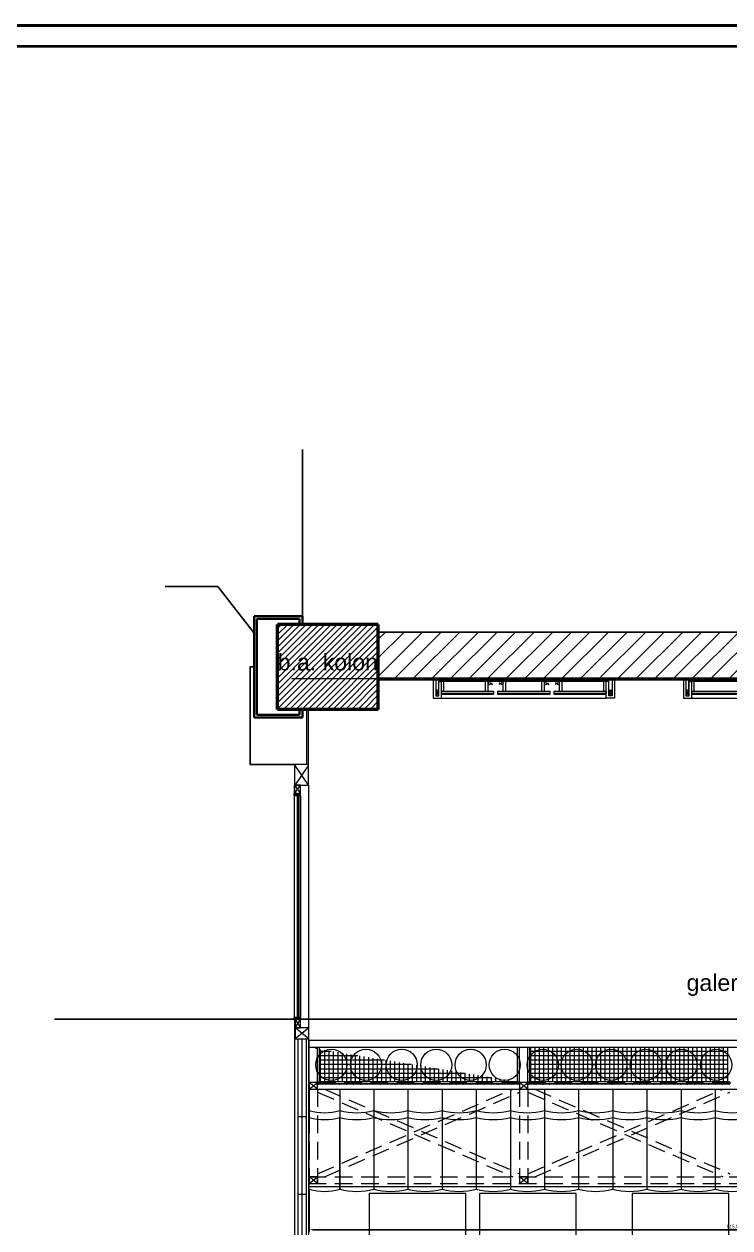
# Model space of a CAD drawing. Header units: millimetres. Extents: x 54215 to 67697, y 23496 to 56611.
# Drawn here: x 64915 to 65427, y 55265 to 56137 of the extents above; entities that cross this region are included whole.
import ezdxf

# ---------------------------------------------------------------- set-up
doc = ezdxf.new("R2010")
doc.units = ezdxf.units.MM
doc.linetypes.add('DASHED', pattern=[19.05, 12.7, -6.35])
for name, color, linetype, lineweight in [('- 0.09', 9, 'Continuous', 9), ('- 0.35', 3, 'Continuous', 35), ('- 0.50', 30, 'Continuous', 50), ('no3_ahsap gorunus arka ince', 53, 'Continuous', 15), ('no3_cam gorunus on', 142, 'Continuous', 15), ('no3_duvar kaplama', 8, 'Continuous', 0), ('no3_kutu profil gorunus', 8, 'Continuous', 0), ('no3_kutuprofil kesit', 74, 'Continuous', 18), ('no3_mobilya aydınlatma', 50, 'Continuous', 13), ('no3_tefriş arka ince', 65, 'Continuous', 13), ('no3_tefriş izdüşüm', 87, 'Continuous', 15), ('t_yazı', 154, 'Continuous', 25)]:
    doc.layers.add(name, color=color, linetype=linetype, lineweight=lineweight)
doc.layers.add('0 rölöve', color=7, linetype='Continuous', true_color=0xf1380e)
for name, color, linetype, lineweight, true_color in [('no3_ahsap kesit on', 7, 'Continuous', 20, 0xfca103), ('no3_alçıpan kesit', 7, 'Continuous', 20, 0xf5003d), ('no3_doğrama kesit', 7, 'Continuous', 18, 0x35355a), ('no3_sandalye masa', 7, 'Continuous', 15, 0x9e0025), ('no3_tefriş ön ince', 7, 'Continuous', 18, 0x8c1aff)]:
    doc.layers.add(name, color=color, linetype=linetype, lineweight=lineweight, true_color=true_color)
doc.styles.get("Standard").update_dxf_attribs({"font": 'arial.ttf'})
doc.dimstyles.new('ISO-25', dxfattribs={"dimtxt": 2.5, "dimasz": 2.5, "dimexe": 1.25, "dimexo": 0.625, "dimtad": 1, "dimtxsty": 'Standard', "dimcen": 2.5, "dimadec": 0, "dimazin": 0, "dimtfac": 1, "dimtmove": 0, "dimatfit": 3, "dimfxl": 1, "dimarcsym": 0})

# ---------------------------------------------------------------- blocks, each defined once
blk = doc.blocks.new('dwfrtklş')
at = {"layer": 'no3_tefriş ön ince'}
for p, q in [((62895, 26537.61), (62895, 26517.21)), ((62917.02, 26537.61), (63510.55, 26537.61)), ((62917.02, 26537.61), (62917.02, 26517.21)), ((62917.02, 26537.61), (62917.02, 26517.21)), ((62941.75, 26537.61), (62941.75, 26517.21)), ((62966.48, 26537.61), (62966.48, 26517.21)), ((62991.21, 26537.61), (62991.21, 26517.21)), ((63015.94, 26537.61), (63015.94, 26517.21)), ((63040.67, 26537.61), (63040.67, 26517.21)), ((63065.4, 26537.61), (63065.4, 26517.21)), ((63090.13, 26537.61), (63090.13, 26517.21)), ((63114.86, 26537.61), (63114.86, 26517.21)), ((63139.59, 26537.61), (63139.59, 26517.21)), ((63164.32, 26537.61), (63164.32, 26517.21)), ((63189.05, 26537.61), (63189.05, 26517.21)), ((63213.78, 26537.61), (63213.78, 26517.21)), ((63238.51, 26537.61), (63238.51, 26517.21)), ((63263.24, 26537.61), (63263.24, 26517.21)), ((63287.97, 26537.61), (63287.97, 26517.21)), ((63312.7, 26537.61), (63312.7, 26517.21)), ((63337.43, 26537.61), (63337.43, 26517.21)), ((63362.16, 26537.61), (63362.16, 26517.21)), ((63386.89, 26537.61), (63386.89, 26517.21)), ((63411.62, 26537.61), (63411.62, 26517.21)), ((63436.35, 26537.61), (63436.35, 26517.21)), ((63461.08, 26537.61), (63461.08, 26517.21)), ((63485.81, 26537.61), (63485.81, 26517.21)), ((63510.55, 26537.61), (63510.55, 26517.21)), ((62895, 26465.21), (62895, 26517.21)), ((62917.02, 26465.21), (62917.02, 26517.21)), ((62917.02, 26517.21), (62917.02, 26465.21)), ((62941.75, 26517.21), (62941.75, 26465.21)), ((62966.48, 26517.21), (62966.48, 26465.21)), ((62991.21, 26517.21), (62991.21, 26465.21)), ((63015.94, 26517.21), (63015.94, 26465.21)), ((63040.67, 26517.21), (63040.67, 26465.21)), ((63065.4, 26517.21), (63065.4, 26465.21)), ((63090.13, 26517.21), (63090.13, 26465.21)), ((63114.86, 26517.21), (63114.86, 26465.21)), ((63139.59, 26517.21), (63139.59, 26465.21)), ((63164.32, 26517.21), (63164.32, 26465.21)), ((63189.05, 26517.21), (63189.05, 26465.21)), ((63213.78, 26517.21), (63213.78, 26465.21)), ((63238.51, 26517.21), (63238.51, 26465.21)), ((63263.24, 26517.21), (63263.24, 26465.21)), ((63287.97, 26517.21), (63287.97, 26465.21)), ((63312.7, 26517.21), (63312.7, 26465.21)), ((63337.43, 26517.21), (63337.43, 26465.21)), ((63362.16, 26517.21), (63362.16, 26465.21)), ((63386.89, 26517.21), (63386.89, 26465.21)), ((63411.62, 26517.21), (63411.62, 26465.21)), ((63436.35, 26517.21), (63436.35, 26465.21)), ((63461.08, 26517.21), (63461.08, 26465.21)), ((63485.81, 26517.21), (63485.81, 26465.21)), ((63510.55, 26517.21), (63510.55, 26465.21))]:
    blk.add_line(p, q, dxfattribs=at)
for centre, radius, start, end in [((62906.01, 26559.18), 38.57, 253.41961, 286.58039), ((62906.01, 26554.18), 38.57, 253.41961, 286.58039), ((62929.38, 26569.07), 48.47, 255.219, 284.781), ((62929.38, 26564.07), 48.47, 255.219, 284.781), ((62954.11, 26569.07), 48.47, 255.219, 284.781), ((62954.11, 26564.07), 48.47, 255.219, 284.781), ((62978.84, 26569.07), 48.47, 255.219, 284.781), ((62978.84, 26564.07), 48.47, 255.219, 284.781), ((63003.57, 26569.07), 48.47, 255.219, 284.781), ((63003.57, 26564.07), 48.47, 255.219, 284.781), ((63028.3, 26569.07), 48.47, 255.219, 284.781), ((63028.3, 26564.07), 48.47, 255.219, 284.781), ((63053.03, 26569.07), 48.47, 255.219, 284.781), ((63053.03, 26564.07), 48.47, 255.219, 284.781), ((63077.76, 26569.07), 48.47, 255.219, 284.781), ((63077.76, 26564.07), 48.47, 255.219, 284.781), ((63102.49, 26569.07), 48.47, 255.219, 284.781), ((63102.49, 26564.07), 48.47, 255.219, 284.781), ((63127.22, 26569.07), 48.47, 255.219, 284.781), ((63127.22, 26564.07), 48.47, 255.219, 284.781), ((63151.95, 26569.07), 48.47, 255.219, 284.781), ((63151.95, 26564.07), 48.47, 255.219, 284.781), ((63176.68, 26569.07), 48.47, 255.219, 284.781), ((63176.68, 26564.07), 48.47, 255.219, 284.781), ((63201.42, 26569.07), 48.47, 255.219, 284.781), ((63201.42, 26564.07), 48.47, 255.219, 284.781), ((63226.15, 26569.07), 48.47, 255.219, 284.781), ((63226.15, 26564.07), 48.47, 255.219, 284.781), ((63250.88, 26569.07), 48.47, 255.219, 284.781), ((63250.88, 26564.07), 48.47, 255.219, 284.781), ((63275.61, 26569.07), 48.47, 255.219, 284.781), ((63275.61, 26564.07), 48.47, 255.219, 284.781), ((63300.34, 26569.07), 48.47, 255.219, 284.781), ((63300.34, 26564.07), 48.47, 255.219, 284.781), ((63325.07, 26569.07), 48.47, 255.219, 284.781), ((63325.07, 26564.07), 48.47, 255.219, 284.781), ((63349.8, 26569.07), 48.47, 255.219, 284.781), ((63349.8, 26564.07), 48.47, 255.219, 284.781), ((63374.53, 26569.07), 48.47, 255.219, 284.781), ((63374.53, 26564.07), 48.47, 255.219, 284.781), ((63399.26, 26569.07), 48.47, 255.219, 284.781), ((63399.26, 26564.07), 48.47, 255.219, 284.781), ((63423.99, 26569.07), 48.47, 255.219, 284.781), ((63423.99, 26564.07), 48.47, 255.219, 284.781), ((63448.72, 26569.07), 48.47, 255.219, 284.781), ((63448.72, 26564.07), 48.47, 255.219, 284.781), ((63473.45, 26569.07), 48.47, 255.219, 284.781), ((63473.45, 26564.07), 48.47, 255.219, 284.781), ((63498.18, 26569.07), 48.47, 255.219, 284.781), ((63498.18, 26564.07), 48.47, 255.219, 284.781), ((62906.01, 26502.18), 38.57, 253.41961, 286.58039), ((62929.38, 26512.08), 48.47, 255.219, 284.781), ((62954.11, 26512.08), 48.47, 255.219, 284.781), ((62978.84, 26512.08), 48.47, 255.219, 284.781), ((63003.57, 26512.08), 48.47, 255.219, 284.781), ((63028.3, 26512.08), 48.47, 255.219, 284.781), ((63053.03, 26512.08), 48.47, 255.219, 284.781), ((63077.76, 26512.08), 48.47, 255.219, 284.781), ((63102.49, 26512.08), 48.47, 255.219, 284.781), ((63127.22, 26512.08), 48.47, 255.219, 284.781), ((63151.95, 26512.08), 48.47, 255.219, 284.781), ((63176.68, 26512.08), 48.47, 255.219, 284.781), ((63201.42, 26512.08), 48.47, 255.219, 284.781), ((63226.15, 26512.08), 48.47, 255.219, 284.781), ((63250.88, 26512.08), 48.47, 255.219, 284.781), ((63275.61, 26512.08), 48.47, 255.219, 284.781), ((63300.34, 26512.08), 48.47, 255.219, 284.781), ((63325.07, 26512.08), 48.47, 255.219, 284.781), ((63349.8, 26512.08), 48.47, 255.219, 284.781), ((63374.53, 26512.08), 48.47, 255.219, 284.781), ((63399.26, 26512.08), 48.47, 255.219, 284.781), ((63423.99, 26512.08), 48.47, 255.219, 284.781), ((63448.72, 26512.08), 48.47, 255.219, 284.781), ((63473.45, 26512.08), 48.47, 255.219, 284.781), ((63498.18, 26512.08), 48.47, 255.219, 284.781)]:
    blk.add_arc(centre, radius, start, end, dxfattribs=at)
blk = doc.blocks.new('*D484')
at = {"color": 0, "lineweight": -2, "transparency": 16777216}
for p, q in [((65121.87, 55291.99), (65121.87, 55262)), ((65737.42, 55291.99), (65737.42, 55262)), ((65124.37, 55263.25), (65734.92, 55263.25))]:
    blk.add_line(p, q, dxfattribs=at)
at = {"color": 0, "transparency": 16777216}
for points in [[(65124.37, 55263.67), (65124.37, 55262.84), (65121.87, 55263.25)], [(65734.92, 55263.67), (65734.92, 55262.84), (65737.42, 55263.25)]]:
    blk.add_solid(points, dxfattribs=at)
at = {"layer": 'Defpoints', "color": 0, "transparency": 16777216}
for p in [(65121.87, 55292.62), (65737.42, 55292.62), (65737.42, 55263.25)]:
    blk.add_point(p, dxfattribs=at)
at = {"color": 0, "transparency": 16777216, "insert": (65429.64, 55265.38), "char_height": 2.5, "attachment_point": 5}
blk.add_mtext('615,54', dxfattribs=at)

msp = doc.modelspace()

# ---------------------------------------------------------------- hatches: boundary and pattern name
at = {"layer": '- 0.09'}
h = msp.add_hatch(dxfattribs=at)
h.set_pattern_fill('ANSI31', color=256)
h.set_pattern_definition([(45, (63876.2593, 54031.6953), (-2.245064, 2.245064), [])])
h.paths.add_polyline_path([(65171.871, 55701.686), (65098.871, 55701.686), (65098.871, 55640.186), (65171.871, 55640.186)])
h.paths.add_polyline_path([(65857.371, 55697.186), (65783.871, 55697.186), (65783.871, 55635.686), (65857.371, 55635.686)])
h.paths.add_polyline_path([(66438.871, 55696.186), (66365.371, 55696.186), (66365.371, 55634.686), (66438.871, 55634.686)])
h.paths.add_polyline_path([(66435.871, 54908.686), (66362.871, 54908.686), (66362.871, 54847.186), (66435.871, 54847.186)])
h.paths.add_polyline_path([(65857.371, 54909.686), (65784.371, 54909.686), (65784.371, 54848.186), (65857.371, 54848.186)])
h.paths.add_polyline_path([(65171.871, 54903.686), (65098.871, 54903.686), (65098.871, 54842.186), (65171.871, 54842.186)])
h = msp.add_hatch(dxfattribs=at)
h.set_pattern_fill('ANSI31', color=256, scale=3)
h.set_pattern_definition([(45, (63876.259, 54031.695), (-6.735192, 6.735192), [])])
h.paths.add_polyline_path([(66620.871, 55025.089), (66620.871, 55001.797)], flags=17)
h.paths.add_polyline_path([(66365.371, 55696.186), (65857.371, 55697.186), (65857.371, 55663.186), (66365.371, 55663.186)])
h.paths.add_polyline_path([(65171.871, 54847.186), (66362.871, 54847.186), (66362.871, 54878.686), (65857.371, 54878.686), (65857.371, 54848.186), (65784.371, 54848.186), (65784.371, 54878.686), (65171.871, 54878.686)])
h.paths.add_polyline_path([(65783.871, 55696.186), (65171.871, 55696.186), (65171.871, 55662.186), (65783.871, 55662.186)])
h.paths.add_polyline_path([(66435.871, 54847.186), (66659.886, 54847.186), (66659.886, 55696.186), (66438.871, 55696.186), (66438.871, 55659.186), (66574.371, 55659.186), (66574.371, 55650.686), (66620.871, 55650.686), (66620.871, 54913.186), (66598.935, 54913.186), (66598.935, 54878.686), (66435.871, 54878.686)])
at = {"layer": 'no3_duvar kaplama'}
h = msp.add_hatch(dxfattribs=at)
h.set_pattern_fill('NET', color=256)
h.set_pattern_definition([(9e-15, (2226.8703, 28827.4044), (0, 3.175), []), (90, (2226.8703, 28827.4044), (-3.175, 2e-16), [])])
edge = h.paths.add_edge_path(flags=17)
edge.add_line((65792.224, 55395.228), (65738.916, 55395.228))
edge.add_line((65738.916, 55395.228), (65738.916, 55370.483))
edge.add_line((65738.916, 55370.483), (65799.107, 55370.483))
edge.add_arc((65729.371, 55364.414), 70, 4.974218, 26.116889)
edge = h.paths.add_edge_path()
edge.add_line((65827.144, 55394.923), (65792.224, 55395.228))
edge.add_arc((65729.371, 55364.414), 70, 4.974218, 26.116889, ccw=False)
edge.add_line((65799.107, 55370.483), (65838.169, 55370.178))
edge.add_line((65838.169, 55370.178), (65827.144, 55394.923))
h.paths.add_polyline_path([(65729.916, 55395.228), (65586.529, 55395.228), (65586.529, 55370.483), (65729.916, 55370.483)], flags=17)
h.paths.add_polyline_path([(65577.529, 55395.228), (65434.143, 55395.228), (65434.143, 55370.483), (65577.529, 55370.483)], flags=17)
h.paths.add_polyline_path([(65425.143, 55395.228), (65281.757, 55395.228), (65281.757, 55370.483), (65425.143, 55370.483)], flags=17)
edge = h.paths.add_edge_path()
edge.add_line((65824.768, 55395.228), (65121.871, 55395.228))
edge.add_line((65272.757, 55370.483), (65272.757, 55395.228))
edge.add_line((65272.757, 55370.483), (65129.371, 55370.483))
edge.add_line((65129.371, 55370.483), (65129.371, 55395.228))

# ---------------------------------------------------------------- linework, layer by layer
at = {"layer": '- 0.35'}
for p, q in [((65116.871, 55707.686), (65081.871, 55707.686)), ((65081.871, 55707.686), (65081.871, 55634.186)), ((65114.871, 55705.686), (65083.871, 55705.686)), ((65083.871, 55705.686), (65083.871, 55636.186)), ((65114.871, 55705.686), (65114.871, 55701.686)), ((65116.871, 55707.686), (65116.871, 55701.686)), ((65116.871, 55634.186), (65081.871, 55634.186)), ((65114.871, 55636.186), (65083.871, 55636.186)), ((65114.871, 55640.186), (65114.871, 55636.186)), ((65116.871, 55640.186), (65116.871, 55634.186))]:
    msp.add_line(p, q, dxfattribs=at)
at = {"layer": '- 0.50'}
for p, q in [((65171.871, 55701.686), (65098.871, 55701.686)), ((65098.871, 55640.186), (65098.871, 55701.686)), ((65171.871, 55640.186), (65171.871, 55701.686)), ((65171.871, 55662.186), (65783.871, 55662.186)), ((65171.871, 55640.186), (65098.871, 55640.186))]:
    msp.add_line(p, q, dxfattribs=at)
for p, q in [((65255.424, 55651.286), (65217.629, 55651.286)), ((65255.424, 55651.686), (65255.424, 55651.286)), ((65436.724, 55651.286), (65398.93, 55651.286)), ((65115.537, 55417.037), (65115.537, 55577.686))]:
    msp.add_line(p, q)
at = {"color": 252, "const_width": 2.135}
for points in [[(67696.405, 54335.49), (63890.865, 54335.49), (63890.865, 56135.49), (67696.405, 56135.49), (67696.405, 54996.442, -0.4142136), (67671.318, 54971.355), (67292.512, 54971.355, 0.4142136), (67282.477, 54961.321), (67282.477, 54717.483, 0.4142136), (67292.512, 54707.448), (67671.318, 54707.448, -0.4142136), (67696.405, 54682.362), (67696.405, 54335.49)], [(67681.353, 54996.442, -0.4142136), (67671.318, 54986.407), (67292.512, 54986.407, 0.4142136), (67267.426, 54961.321), (67267.426, 54717.483, 0.4142136), (67292.512, 54692.397), (67671.318, 54692.397, -0.4142136), (67681.353, 54682.362), (67681.353, 54350.542), (63905.917, 54350.542), (63905.917, 56120.438), (67681.353, 56120.438), (67681.353, 54996.442)]]:
    msp.add_lwpolyline(points, format="xyb", dxfattribs=at)
for points in [[(65258.424, 55651.686), (65258.424, 55651.286), (65296.218, 55651.286), (65296.218, 55651.686)], [(65299.218, 55651.686), (65299.218, 55651.286), (65337.013, 55651.286)]]:
    msp.add_lwpolyline(points)
for p in [(65274.257, 55395.228), (65280.257, 55395.228), (65420.643, 55395.228)]:
    msp.add_point(p)
at = {"layer": '0 rölöve'}
for p, q in [((65116.871, 55707.686), (65116.871, 55828.52)), ((66365.371, 55696.186), (65171.871, 55696.186)), ((65783.371, 55662.186), (65236.871, 55662.186)), ((66324.143, 55415.897), (64937.258, 55415.897))]:
    msp.add_line(p, q, dxfattribs=at)
msp.add_lwpolyline([(65081.871, 55695.396), (65055.547, 55729.127), (65017.312, 55729.127)], dxfattribs=at)
at = {"layer": 'no3_ahsap gorunus arka ince'}
for p, q in [((65217.629, 55648.186), (65337.013, 55648.186)), ((65398.93, 55648.186), (65518.314, 55648.186))]:
    msp.add_line(p, q, dxfattribs=at)
at = {"layer": 'no3_ahsap kesit on'}
for p, q in [((65211.629, 55662.186), (65213.429, 55662.186)), ((65338.813, 55662.186), (65215.829, 55662.186)), ((65215.829, 55660.386), (65215.829, 55662.186)), ((65215.829, 55660.386), (65217.629, 55660.386)), ((65338.813, 55660.386), (65215.829, 55660.386)), ((65217.629, 55653.486), (65217.629, 55660.386)), ((65219.429, 55653.486), (65219.429, 55660.386)), ((65249.624, 55653.486), (65249.624, 55660.386)), ((65251.424, 55653.486), (65251.424, 55660.386)), ((65262.424, 55653.486), (65262.424, 55660.386)), ((65264.224, 55653.486), (65264.224, 55660.386)), ((65290.418, 55653.486), (65290.418, 55660.386)), ((65292.218, 55653.486), (65292.218, 55660.386)), ((65303.218, 55653.486), (65303.218, 55660.386)), ((65305.018, 55653.486), (65305.018, 55660.386)), ((65335.213, 55653.486), (65335.213, 55660.386)), ((65338.813, 55660.386), (65337.013, 55660.386)), ((65337.013, 55653.486), (65337.013, 55660.386)), ((65338.813, 55660.386), (65338.813, 55662.186)), ((65343.013, 55662.186), (65341.213, 55662.186)), ((65392.93, 55662.186), (65394.73, 55662.186)), ((65520.114, 55662.186), (65397.13, 55662.186)), ((65397.13, 55660.386), (65397.13, 55662.186)), ((65397.13, 55660.386), (65398.93, 55660.386)), ((65520.114, 55660.386), (65397.13, 55660.386)), ((65398.93, 55653.486), (65398.93, 55660.386)), ((65400.73, 55653.486), (65400.73, 55660.386))]:
    msp.add_line(p, q, dxfattribs=at)
for points in [[(65211.629, 55662.186), (65211.629, 55648.186), (65217.629, 55648.186), (65217.629, 55660.386)], [(65213.429, 55662.186), (65213.429, 55649.986), (65215.829, 55649.986), (65215.829, 55660.386)], [(65343.013, 55662.186), (65343.013, 55648.186), (65337.013, 55648.186), (65337.013, 55660.386)], [(65341.213, 55662.186), (65341.213, 55649.986), (65338.813, 55649.986), (65338.813, 55660.386)], [(65392.93, 55662.186), (65392.93, 55648.186), (65398.93, 55648.186), (65398.93, 55660.386)], [(65394.73, 55662.186), (65394.73, 55649.986), (65397.13, 55649.986), (65397.13, 55660.386)]]:
    msp.add_lwpolyline(points, dxfattribs=at)
for points in [[(65217.629, 55653.486), (65255.424, 55653.486), (65255.424, 55651.686), (65217.629, 55651.686)], [(65258.424, 55653.486), (65296.218, 55653.486), (65296.218, 55651.686), (65258.424, 55651.686)], [(65299.218, 55653.486), (65337.013, 55653.486), (65337.013, 55651.686), (65299.218, 55651.686)], [(65398.93, 55653.486), (65436.724, 55653.486), (65436.724, 55651.686), (65398.93, 55651.686)]]:
    msp.add_lwpolyline(points, close=True, dxfattribs=at)
at = {"layer": 'no3_alçıpan kesit'}
for p, q in [((65120.003, 55600.186), (65120.003, 55640.186)), ((65121.203, 55600.186), (65121.203, 55640.186))]:
    msp.add_line(p, q, dxfattribs=at)
at = {"layer": 'no3_cam gorunus on'}
for p, q in [((65113.037, 55579.186), (65113.037, 55415.537)), ((65113.537, 55579.186), (65113.537, 55415.537)), ((65114.037, 55579.186), (65114.037, 55415.537))]:
    msp.add_line(p, q, dxfattribs=at)
at = {"layer": 'no3_doğrama kesit'}
for p, q in [((65113.537, 55401.537), (65113.537, 54951.686)), ((65116.537, 55401.537), (65116.537, 54951.686)), ((65119.537, 55401.537), (65119.537, 54951.686)), ((65113.537, 55345.306), (65119.537, 55345.306)), ((65113.537, 55289.074), (65119.537, 55289.074))]:
    msp.add_line(p, q, dxfattribs=at)
for p in [(65116.537, 55345.306), (65116.537, 55289.074)]:
    msp.add_point(p, dxfattribs=at)
at = {"layer": 'no3_kutu profil gorunus'}
for p, q in [((65215.629, 55653.986), (65215.629, 55662.186)), ((65339.013, 55653.986), (65339.013, 55662.186)), ((65396.93, 55653.986), (65396.93, 55662.186)), ((65111.537, 54951.686), (65111.203, 55585.186)), ((65121.203, 55585.186), (65121.537, 54951.686)), ((65824.908, 55400.228), (65121.871, 55400.228)), ((65121.871, 55365.01), (65121.871, 55400.228)), ((65829.851, 55395.228), (65121.871, 55395.228)), ((65127.871, 55365.01), (65127.871, 55395.228)), ((65129.371, 55370.483), (65129.371, 55395.228)), ((65272.757, 55370.483), (65272.757, 55395.228)), ((65274.257, 55370.01), (65274.257, 55395.228)), ((65280.257, 55370.01), (65280.257, 55395.228)), ((65281.757, 55370.483), (65281.757, 55395.228)), ((65425.143, 55370.483), (65425.143, 55395.228)), ((65272.757, 55370.483), (65129.371, 55370.483)), ((65425.143, 55370.483), (65281.757, 55370.483)), ((65121.871, 55365.01), (65845.676, 55365.01)), ((65274.257, 55368.683), (65127.871, 55368.683)), ((65272.757, 55368.983), (65129.371, 55368.983)), ((65426.643, 55368.683), (65280.257, 55368.683)), ((65425.143, 55368.983), (65281.757, 55368.983))]:
    msp.add_line(p, q, dxfattribs=at)
at = {"layer": 'no3_kutu profil gorunus', "linetype": 'DASHED'}
for p, q in [((65845.676, 55369.983), (65121.871, 55369.983)), ((65121.871, 55365.01), (65121.871, 55296.71)), ((65127.871, 55365.01), (65127.871, 55296.71)), ((65127.871, 55303.888), (65269.218, 55365.01)), ((65127.871, 55362.831), (65269.218, 55301.71)), ((65132.91, 55365.01), (65274.257, 55303.888)), ((65132.91, 55301.71), (65274.257, 55362.831)), ((65274.257, 55365.01), (65274.257, 55296.71)), ((65280.257, 55365.01), (65280.257, 55296.71)), ((65280.257, 55303.888), (65421.604, 55365.01)), ((65280.257, 55362.831), (65421.604, 55301.71)), ((65285.296, 55365.01), (65426.643, 55303.888)), ((65285.296, 55301.71), (65426.643, 55362.831)), ((65121.355, 55301.71), (65737.416, 55301.71)), ((65121.871, 55296.71), (65127.871, 55301.71)), ((65127.871, 55296.71), (65121.871, 55301.71)), ((65274.257, 55296.71), (65280.257, 55301.71)), ((65280.257, 55296.71), (65274.257, 55301.71)), ((65121.355, 55296.71), (65737.416, 55296.71))]:
    msp.add_line(p, q, dxfattribs=at)
for points in [[(65121.871, 55296.71), (65127.871, 55296.71), (65127.871, 55301.71), (65121.871, 55301.71)], [(65274.257, 55296.71), (65280.257, 55296.71), (65280.257, 55301.71), (65274.257, 55301.71)]]:
    msp.add_lwpolyline(points, close=True, dxfattribs=at)
at = {"layer": 'no3_kutuprofil kesit'}
for p, q in [((65213.629, 55649.986), (65215.629, 55653.986)), ((65215.629, 55649.986), (65213.629, 55653.986)), ((65215.629, 55653.986), (65215.629, 55653.986)), ((65341.013, 55649.986), (65339.013, 55653.986)), ((65339.013, 55653.986), (65339.013, 55653.986)), ((65339.013, 55649.986), (65341.013, 55653.986)), ((65394.93, 55649.986), (65396.93, 55653.986)), ((65396.93, 55649.986), (65394.93, 55653.986)), ((65396.93, 55653.986), (65396.93, 55653.986)), ((65078.871, 55600.186), (65110.675, 55600.186)), ((65121.203, 55585.186), (65111.203, 55600.186)), ((65121.203, 55599.886), (65111.203, 55584.886)), ((65111.203, 55585.186), (65115.537, 55579.186)), ((65111.21, 55579.186), (65115.537, 55585.179)), ((65110.537, 55577.686), (65113.037, 55579.186)), ((65113.037, 55577.686), (65110.537, 55579.186)), ((65114.037, 55577.686), (65115.537, 55579.186)), ((65115.537, 55577.686), (65114.037, 55579.186)), ((65110.537, 55415.537), (65113.037, 55417.037)), ((65113.037, 55415.537), (65110.537, 55417.037)), ((65111.537, 55415.537), (65115.537, 55409.537)), ((65111.544, 55409.537), (65115.537, 55415.53)), ((65114.037, 55415.537), (65115.537, 55417.037)), ((65115.537, 55415.537), (65114.037, 55417.037)), ((65121.537, 55409.537), (65111.537, 55401.537)), ((65121.537, 55401.537), (65111.537, 55409.537)), ((65121.871, 55365.01), (65127.871, 55370.01)), ((65127.871, 55365.01), (65121.871, 55370.01)), ((65129.371, 55370.483), (65127.871, 55368.983)), ((65129.371, 55368.983), (65127.871, 55370.483)), ((65274.257, 55370.483), (65272.757, 55368.983)), ((65274.257, 55368.983), (65272.757, 55370.483)), ((65274.257, 55365.01), (65280.257, 55370.01)), ((65280.257, 55365.01), (65274.257, 55370.01)), ((65281.757, 55370.483), (65280.257, 55368.983)), ((65281.757, 55368.983), (65280.257, 55370.483)), ((65426.643, 55370.483), (65425.143, 55368.983)), ((65426.643, 55368.983), (65425.143, 55370.483))]:
    msp.add_line(p, q, dxfattribs=at)
for points in [[(65081.871, 55670.936), (65078.871, 55670.936), (65078.871, 55600.186), (65111.203, 55600.186)], [(65081.871, 55670.736), (65079.071, 55670.736), (65079.071, 55600.386), (65111.203, 55600.386)]]:
    msp.add_lwpolyline(points, dxfattribs=at)
for points in [[(65213.629, 55649.986), (65215.629, 55649.986), (65215.629, 55653.986), (65213.629, 55653.986)], [(65341.013, 55649.986), (65339.013, 55649.986), (65339.013, 55653.986), (65341.013, 55653.986)], [(65394.93, 55649.986), (65396.93, 55649.986), (65396.93, 55653.986), (65394.93, 55653.986)], [(65111.203, 55585.186), (65121.203, 55585.186), (65121.203, 55600.186), (65111.203, 55600.186)], [(65111.203, 55579.186), (65115.537, 55579.186), (65115.537, 55585.186), (65111.203, 55585.186)], [(65110.537, 55577.686), (65113.037, 55577.686), (65113.037, 55579.186), (65110.537, 55579.186)], [(65114.037, 55577.686), (65115.537, 55577.686), (65115.537, 55579.186), (65114.037, 55579.186)], [(65110.537, 55415.537), (65113.037, 55415.537), (65113.037, 55417.037), (65110.537, 55417.037)], [(65111.537, 55409.537), (65115.537, 55409.537), (65115.537, 55415.537), (65111.537, 55415.537)], [(65114.037, 55415.537), (65115.537, 55415.537), (65115.537, 55417.037), (65114.037, 55417.037)], [(65111.537, 55401.537), (65121.537, 55401.537), (65121.537, 55409.537), (65111.537, 55409.537)], [(65121.871, 55365.01), (65127.871, 55365.01), (65127.871, 55370.01), (65121.871, 55370.01)], [(65129.371, 55370.483), (65129.371, 55368.983), (65127.871, 55368.983), (65127.871, 55370.483)], [(65274.257, 55370.483), (65274.257, 55368.983), (65272.757, 55368.983), (65272.757, 55370.483)], [(65274.257, 55365.01), (65280.257, 55365.01), (65280.257, 55370.01), (65274.257, 55370.01)], [(65281.757, 55370.483), (65281.757, 55368.983), (65280.257, 55368.983), (65280.257, 55370.483)], [(65426.643, 55370.483), (65426.643, 55368.983), (65425.143, 55368.983), (65425.143, 55370.483)]]:
    msp.add_lwpolyline(points, close=True, dxfattribs=at)
for centre in [(65128.701, 55368.533), (65133.701, 55368.533), (65138.701, 55368.533), (65143.701, 55368.533), (65148.701, 55368.533), (65153.701, 55368.533), (65158.701, 55368.533), (65163.701, 55368.533), (65168.701, 55368.533), (65173.701, 55368.533), (65178.701, 55368.533), (65183.701, 55368.533), (65188.701, 55368.533), (65193.701, 55368.533), (65198.701, 55368.533), (65203.701, 55368.533), (65208.701, 55368.533), (65213.701, 55368.533), (65218.701, 55368.533), (65223.701, 55368.533), (65228.701, 55368.533), (65233.701, 55368.533), (65238.701, 55368.533), (65243.701, 55368.533), (65248.701, 55368.533), (65253.701, 55368.533), (65258.701, 55368.533), (65263.701, 55368.533), (65268.701, 55368.533), (65273.701, 55368.533), (65281.087, 55368.533), (65286.087, 55368.533), (65291.087, 55368.533), (65296.087, 55368.533), (65301.087, 55368.533), (65306.087, 55368.533), (65311.087, 55368.533), (65316.087, 55368.533), (65321.087, 55368.533), (65326.087, 55368.533), (65331.087, 55368.533), (65336.087, 55368.533), (65341.087, 55368.533), (65346.087, 55368.533), (65351.087, 55368.533), (65356.087, 55368.533), (65361.087, 55368.533), (65366.087, 55368.533), (65371.087, 55368.533), (65376.087, 55368.533), (65381.087, 55368.533), (65386.087, 55368.533), (65391.087, 55368.533), (65396.087, 55368.533), (65401.087, 55368.533), (65406.087, 55368.533), (65411.087, 55368.533), (65416.087, 55368.533), (65421.087, 55368.533), (65426.087, 55368.533)]:
    msp.add_circle(centre, 0.15, dxfattribs=at)
at = {"layer": 'no3_mobilya aydınlatma'}
for p, q in [((65253.383, 55658.977), (65254.515, 55659.446)), ((65253.383, 55658.684), (65254.549, 55658.201)), ((65260.471, 55658.684), (65259.305, 55658.201)), ((65260.471, 55658.977), (65259.339, 55659.446)), ((65294.177, 55658.977), (65295.31, 55659.446)), ((65294.177, 55658.684), (65295.344, 55658.201)), ((65301.266, 55658.684), (65300.1, 55658.201)), ((65301.266, 55658.977), (65300.134, 55659.446))]:
    msp.add_line(p, q, dxfattribs=at)
for centre in [(65252.274, 55658.809), (65261.58, 55658.809), (65293.069, 55658.809), (65302.374, 55658.809)]:
    msp.add_circle(centre, 0.773, dxfattribs=at)
at = {"layer": 'no3_sandalye masa'}
for points in [[(65235.222, 55289.414), (65165.222, 55289.414), (65165.222, 55209.414), (65235.222, 55209.414)], [(65315.222, 55289.414), (65245.222, 55289.414), (65245.222, 55209.414), (65315.222, 55209.414)], [(65425.783, 55289.414), (65355.783, 55289.414), (65355.783, 55209.414), (65425.783, 55209.414)]]:
    msp.add_lwpolyline(points, close=True, dxfattribs=at)
at = {"layer": 'no3_tefriş arka ince'}
for centre in [(65137.831, 55382.685), (65162.902, 55382.685), (65188.813, 55382.685), (65213.885, 55382.685), (65238.777, 55382.685), (65263.431, 55382.685), (65291.083, 55382.685), (65315.736, 55382.685), (65340.629, 55382.685), (65365.7, 55382.685), (65391.612, 55382.685), (65416.683, 55382.685)]:
    msp.add_circle(centre, 11.281, dxfattribs=at)
at = {"layer": 'no3_tefriş izdüşüm'}
for points in [[(65795.24, 55558.911), (65795.24, 55558.911, 0.443741), (65729.371, 55662.186), (65108.871, 55662.186)], [(65791.149, 55397.329), (65791.149, 55397.329, -0.5660525), (65729.371, 55294.414), (65121.356, 55294.414)]]:
    msp.add_lwpolyline(points, format="xyb", dxfattribs=at)

# ---------------------------------------------------------------- block references
msp.add_blockref('dwfrtklş', (2226.87, 28827.404))

# ---------------------------------------------------------------- texts
at = {"layer": '0 rölöve'}
msp.add_text('b.a. kolon', height=12, dxfattribs=at).set_placement((65098.926, 55668.376))
at = {"layer": 't_yazı', "insert": (65395.219, 55432.543), "char_height": 12, "width": 369.49515, "attachment_point": 7}
msp.add_mtext('galeri boşluğu', dxfattribs=at)

# ---------------------------------------------------------------- dimensions: what is measured, and where the dimension line sits
dim = msp.add_linear_dim(base=(65737.4155, 55263.2525), p1=(65121.8707, 55292.6173), p2=(65737.4155, 55292.6173), dimstyle='ISO-25')
dim.commit()
dim.dimension.update_dxf_attribs({"geometry": '*D484', "text_midpoint": (65429.6431, 55265.3799)})

doc.saveas('drawing.dxf')
